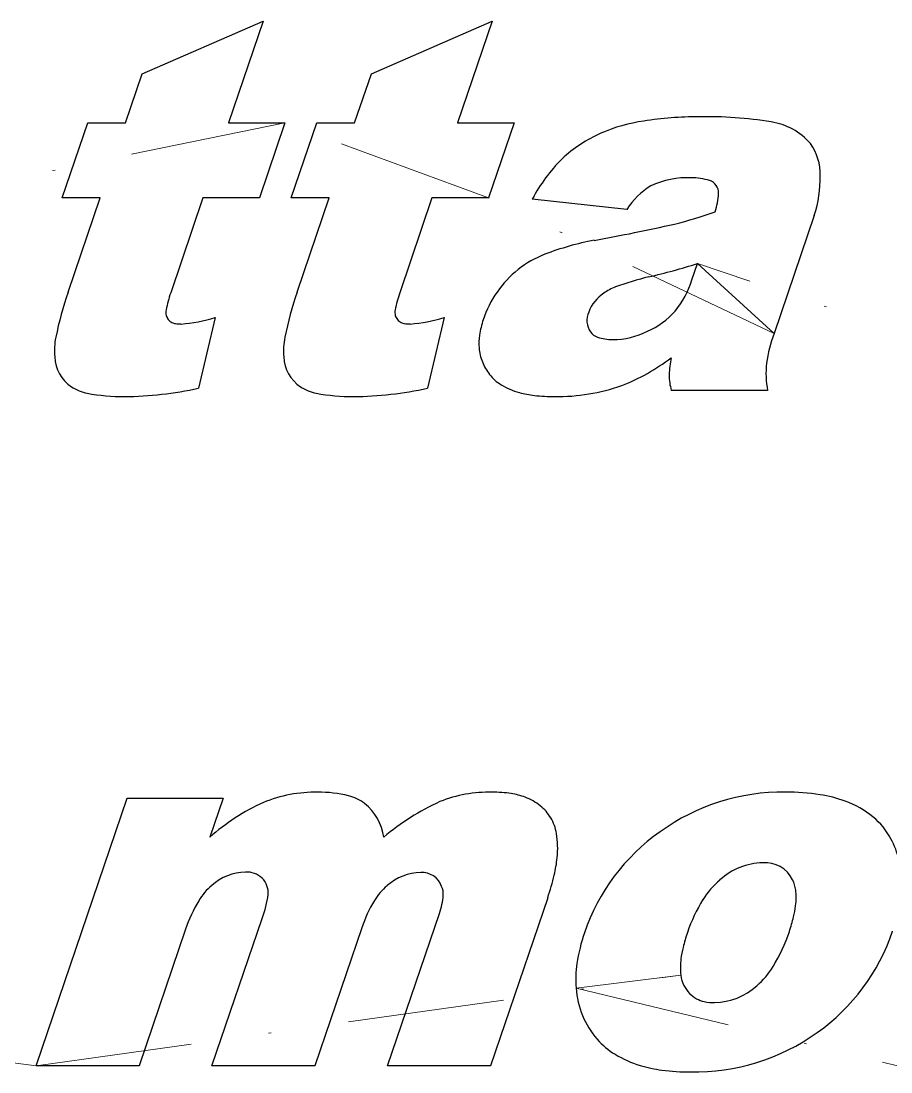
# Model space of a CAD drawing. Header units: millimetres. Extents: x -108 to 108, y -21 to 21.
# Drawn here: x -37.36 to -2.05, y -21.33 to 21.33 of the extents above; entities that cross this region are included whole.
import ezdxf

# ---------------------------------------------------------------- set-up
doc = ezdxf.new("R2010")
doc.units = ezdxf.units.MM
doc.linetypes.add('DASHDOT2', pattern=[12.7, 6.35, -3.175, 0, -3.175])
doc.layers.get('0').update_dxf_attribs({"lineweight": 25, "true_color": 0xffffff})
for name, color, linetype, lineweight, true_color in [('CAM ... GCodeMM', 7, 'Continuous', 20, 0xffffff), ('CAM ... GCodeMM ... normal', 8, 'Continuous', 20, 0x808080), ('CAM ... GCodeMM ... rapid', 150, 'DASHDOT2', 20, 0x0088ff), ('CAM ... GCodeMM ... source', 7, 'Continuous', 20, 0xffffff)]:
    doc.layers.add(name, color=color, linetype=linetype, lineweight=lineweight, true_color=true_color)

# ---------------------------------------------------------------- blocks, each defined once
blk = doc.blocks.new('CAMTOOLPATH$$GCodeMM$$Profile 1')
at = {"layer": 'CAM ... GCodeMM ... normal'}
for p, q in [((-32.438, 19.191, -4), (-27.536, 21.329, -4)), ((-27.536, 21.329, -4), (-28.941, 17.196, -4)), ((-23.142, 19.191, -4), (-18.24, 21.329, -4)), ((-18.24, 21.329, -4), (-19.645, 17.196, -4)), ((-33.116, 17.196, -4), (-32.438, 19.191, -4)), ((-23.82, 17.196, -4), (-23.142, 19.191, -4)), ((-35.687, 14.147, -4), (-34.65, 17.196, -4)), ((-34.65, 17.196, -4), (-33.116, 17.196, -4)), ((-28.941, 17.196, -4), (-26.649, 17.196, -4)), ((-26.649, 17.196, -4), (-27.685, 14.147, -4)), ((-26.649, 17.196, 1), (-26.649, 17.196, -4)), ((-26.649, 17.196, -4), (-26.649, 17.196, 1)), ((-26.391, 14.147, -4), (-25.355, 17.196, -4)), ((-25.355, 17.196, -4), (-23.82, 17.196, -4)), ((-19.645, 17.196, -4), (-17.353, 17.196, -4)), ((-17.353, 17.196, -4), (-18.39, 14.147, -4)), ((-34.152, 14.147, -4), (-35.687, 14.147, -4)), ((-35.451, 10.325, -4), (-34.152, 14.147, -4)), ((-29.977, 14.147, -4), (-31.286, 10.297, -4)), ((-27.685, 14.147, -4), (-29.977, 14.147, -4)), ((-24.856, 14.147, -4), (-26.391, 14.147, -4)), ((-26.155, 10.325, -4), (-24.856, 14.147, -4)), ((-20.681, 14.147, -4), (-21.99, 10.297, -4)), ((-18.39, 14.147, -4), (-20.681, 14.147, -4)), ((-18.39, 14.147, 1), (-18.39, 14.147, -4)), ((-18.39, 14.147, -4), (-18.39, 14.147, 1)), ((-12.773, 13.676, -4), (-16.611, 14.095, -4)), ((-5.169, 13.441, -4), (-6.8, 8.642, -4)), ((-10.132, 10.821, -4), (-9.906, 11.486, -4)), ((-9.906, 11.486, 1), (-9.906, 11.486, -4)), ((-9.906, 11.486, -4), (-9.906, 11.486, 1)), ((-29.487, 9.296, -4), (-30.157, 6.421, -4)), ((-20.191, 9.296, -4), (-20.861, 6.421, -4)), ((-6.8, 8.642, 1), (-6.8, 8.642, -4)), ((-6.8, 8.642, -4), (-6.8, 8.642, 1)), ((-7.064, 6.329, -4), (-10.973, 6.329, -4)), ((-36.743, -21.084, -4), (-33.05, -10.217, -4)), ((-33.05, -10.217, -4), (-29.162, -10.217, -4)), ((-29.162, -10.217, -4), (-29.701, -11.803, -4)), ((-15.986, -14.259, -4), (-18.305, -21.084, -4)), ((-22.48, -21.084, -4), (-20.376, -14.893, -4)), ((-29.611, -21.084, -4), (-27.577, -15.098, -4)), ((-30.684, -15.538, -4), (-32.568, -21.084, -4)), ((-23.531, -15.477, -4), (-25.437, -21.084, -4)), ((-10.584, -17.397, 1), (-10.584, -17.397, -4)), ((-10.584, -17.397, -4), (-10.584, -17.397, 1)), ((-14.835, -17.925, 1), (-14.835, -17.925, -4)), ((-14.835, -17.925, -4), (-14.835, -17.925, 1)), ((-36.743, -21.084, 1), (-36.743, -21.084, -4)), ((-32.568, -21.084, -4), (-36.743, -21.084, -4)), ((-36.743, -21.084, -4), (-36.743, -21.084, 1)), ((-25.437, -21.084, -4), (-29.611, -21.084, -4)), ((-18.305, -21.084, -4), (-22.48, -21.084, -4))]:
    blk.add_line(p, q, dxfattribs=at)
for centre, radius, start, end in [((-11.137, 10.566, -4), 6.768, 98.0532, 113.4262), ((-9.902, 3.666, -4), 13.775, 89.8101, 99.1168), ((-9.522, 1.456, -4), 15.989, 80.6319, 91.1977), ((-7.291, 14.662, -4), 2.596, 40.7473, 81.781), ((-11.465, 11.477, -4), 5.802, 114.0306, 132.7491), ((-7.024, 15.129, -4), 2.096, 357.899, 35.847), ((-10.541, 10.896, -4), 6.862, 135.1207, 152.2071), ((-10.307, 11.424, -4), 3.545, 87.5561, 114.9439), ((-10.156, 12.416, -4), 2.549, 73.1102, 90), ((-9.551, 14.919, -4), 4.624, 341.3549, 1.6503), ((-10.291, 12.141, -4), 2.919, 121.1716, 148.2598), ((-9.563, 14.368, -4), 0.509, 34.7409, 73.1102), ((-9.578, 14.358, -4), 0.527, 357.4481, 34.7409), ((-11.757, 14.455, -4), 2.708, 341.2327, 357.4481), ((-15.503, 31.5, -4), 18.995, 284.2273, 289.4034), ((-27.111, 85.167, -4), 73.895, 280.14269, 282.72431), ((-12.011, 1.228, -4), 11.392, 100.5566, 111.0489), ((-14.642, 8.065, -4), 4.066, 111.0489, 128.6553), ((-14.48, 7.846, -4), 4.338, 128.5205, 161.7567), ((-17.692, 35.976, -4), 25.698, 283.0706, 287.6381), ((-8.804, -1.662, -4), 12.976, 103.7164, 109.9494), ((-13.766, 11.962, -4), 3.809, 320.8519, 342.5691), ((-21.025, 5.421, -4), 15.236, 161.2273, 168.3748), ((-26.221, 8.576, -4), 5.349, 161.2293, 168.9548), ((-11.729, 5.421, -4), 15.236, 161.2273, 168.3748), ((-16.926, 8.576, -4), 5.349, 161.2293, 168.9548), ((-12.821, 8.946, -4), 1.604, 123.7943, 159.3534), ((-12.568, 8.71, -4), 1.942, 109.9494, 126.1049), ((-30.97, 9.503, -4), 0.511, 168.9548, 194.1417), ((-21.674, 9.503, -4), 0.511, 168.9548, 194.1417), ((-13.57, 9.172, -4), 0.825, 155.7195, 214.223), ((-13.299, 11.781, -4), 3.336, 294.0193, 318.2012), ((-31.056, 9.48, -4), 0.422, 194.0114, 219.4874), ((-31.054, 9.482, -4), 0.424, 219.4874, 244.8774), ((-30.979, 9.64, -4), 0.6, 244.8774, 259.6748), ((-30.867, 10.259, -4), 1.228, 259.6748, 270), ((-31.21, 14.531, -4), 5.511, 273.5746, 288.2191), ((-21.76, 9.48, -4), 0.422, 194.0114, 219.4874), ((-21.758, 9.482, -4), 0.424, 219.4874, 244.8774), ((-21.684, 9.64, -4), 0.6, 244.8774, 259.6748), ((-21.571, 10.259, -4), 1.228, 259.6748, 270), ((-21.914, 14.531, -4), 5.511, 273.5746, 288.2191), ((-15.25, 8.066, -4), 3.539, 161.2284, 171.6998), ((-16.476, 8.245, -4), 2.3, 171.6998, 184.6977), ((-13.763, 9.079, -4), 0.613, 217.1879, 250.9124), ((-13.39, 11.67, -4), 3.274, 270.6923, 296.2593), ((-0.905, 6.473, -4), 6.281, 159.8038, 171.1506), ((-33.305, 7.948, -4), 2.699, 168.3748, 185.4073), ((-24.009, 7.948, -4), 2.699, 168.3748, 185.4073), ((-13.35, 10.273, -4), 1.877, 250.9124, 270), ((-34.453, 7.76, -4), 1.541, 182.4771, 236.0238), ((-25.157, 7.76, -4), 1.541, 182.4771, 236.0238), ((-16.789, 8.219, -4), 1.986, 184.6977, 201.4309), ((-16.738, 8.239, -4), 2.041, 201.4309, 217.9355), ((-16.071, 14.41, -4), 8.461, 291.4305, 307.0766), ((-6.524, 6.719, -4), 4.545, 168.0553, 176.8466), ((-2.69, 7.072, -4), 4.437, 175.2469, 189.6348), ((-16.978, 8.052, -4), 1.737, 217.9355, 238.7409), ((-8.037, 7.067, -4), 3.027, 181.8543, 194.0989), ((-34.356, 7.928, -4), 1.734, 236.4614, 259.5289), ((-33.347, 21.269, -4), 15.187, 270.7166, 282.1259), ((-25.06, 7.928, -4), 1.734, 236.4614, 259.5289), ((-24.051, 21.269, -4), 15.187, 270.7166, 282.1259), ((-16.374, 9.047, -4), 2.9, 238.7409, 254.8052), ((-15.63, 14.103, -4), 8.019, 269.4913, 289.2968), ((-33.157, 14.411, -4), 8.328, 259.5289, 270), ((-23.862, 14.411, -4), 8.328, 259.5289, 270), ((-16.058, 10.209, -4), 4.105, 254.8052, 263.4754), ((-15.701, 13.327, -4), 7.243, 263.4754, 270), ((-25.389, -15.614, -4), 5.642, 89.2761, 112.246), ((-25.318, -15.291, -4), 5.319, 76.3995, 90), ((-24.479, -11.823, -4), 1.751, 52.5788, 76.3995), ((-18.328, -15.534, -4), 5.563, 89.0645, 111.4252), ((-18.238, -15.002, -4), 5.03, 81.2104, 90), ((-17.913, -12.904, -4), 2.907, 69.6406, 81.2104), ((-17.675, -12.261, -4), 2.222, 51.3233, 69.6406), ((-6.461, -18.414, -4), 8.443, 89.1998, 125.9983), ((-6.343, -19.52, -4), 9.548, 81.5097, 90), ((-5.711, -15.286, -4), 5.267, 70.0696, 81.5097), ((-23.895, -18.367, -4), 8.763, 114.471, 131.4928), ((-24.769, -12.101, -4), 2.149, 7.952, 50.9258), ((-16.147, -19.512, -4), 10.08, 114.7127, 130.1127), ((-17.434, -11.961, -4), 1.836, 31.1573, 51.3233), ((-5.225, -13.946, -4), 3.842, 50.5647, 70.0696), ((-17.391, -11.935, -4), 1.786, 9.1736, 31.1573), ((-4.684, -13.288, -4), 2.99, 28.423, 50.5647), ((-19.305, -12.244, -4), 3.725, 353.9997, 9.1736), ((-6.684, -18.334, -4), 8.248, 125.0695, 161.2393), ((-5.058, -13.485, -4), 3.413, 12.9082, 28.3391), ((-21.151, -12.05, -4), 5.581, 346.6719, 353.9997), ((-28.209, -15.31, -4), 2.095, 91.145, 132.1846), ((-28.196, -14.124, -4), 0.91, 46.2773, 93.5075), ((-7.192, -15.509, -4), 2.673, 91.3492, 132.4783), ((-7.161, -14.073, -4), 1.24, 26.1108, 94.3701), ((-28.216, -14.073, -4), 0.889, 356.5671, 43.0532), ((-21.115, -15.308, -4), 2.072, 90.6299, 131.9991), ((-21.083, -14.074, -4), 0.84, 19.157, 93.7523), ((-25.562, -11.005, -4), 10.114, 341.23, 346.6719), ((-6.845, -16.093, -4), 3.341, 130.1226, 148.2827), ((-7.166, -14.092, -4), 1.253, 6.7088, 26.7716), ((-28.031, -15.647, -4), 2.467, 129.996, 149.065), ((-20.917, -15.643, -4), 2.454, 130.2047, 148.935), ((-20.957, -14.104, -4), 0.734, 355.4829, 24.5883), ((-8.578, -14.258, -4), 2.675, 353.0173, 6.7088), ((-24.981, -17.476, -4), 6.023, 149.065, 161.235), ((-31.334, -13.621, -4), 4.037, 338.5423, 352.8183), ((-18.167, -17.3, -4), 5.666, 148.935, 161.2317), ((-23.226, -13.925, -4), 3.011, 341.23, 355.4829), ((-4.118, -17.777, -4), 6.546, 148.2827, 161.23), ((-9.838, -14.104, -4), 3.944, 346.2874, 353.0173), ((-12.795, -13.382, -4), 6.988, 341.2329, 346.2874), ((-7.621, -18.017, -4), 7.26, 161.2292, 171.3574), ((-3.379, -18.029, -4), 7.326, 161.2272, 166.1613), ((-13.078, -13.286, -4), 7.287, 328.9246, 341.23), ((-9.82, -12.983, -4), 8.262, 305.272, 341.3859), ((-6.505, -17.259, -4), 4.107, 166.1613, 172.7527), ((-10.432, -17.59, -4), 4.416, 171.3574, 184.3544), ((-7.845, -17.089, -4), 2.757, 172.7527, 186.4257), ((-9.547, -15.413, -4), 3.164, 310.2037, 328.9246), ((-9.347, -17.258, -4), 1.246, 186.4257, 206.8278), ((-9.267, -17.218, -4), 1.334, 206.8278, 223.722), ((-9.271, -15.899, -4), 2.617, 271.2017, 312.4547), ((-11.217, -17.65, -4), 3.628, 184.3544, 202.4937), ((-9.425, -17.368, -4), 1.117, 223.722, 242.2035), ((-9.365, -17.256, -4), 1.244, 242.2035, 257.6508), ((-9.216, -16.574, -4), 1.942, 257.6508, 270), ((-11.301, -17.685, -4), 3.538, 202.4937, 220.8663), ((-11.598, -17.917, -4), 3.161, 221.2015, 238.4888), ((-10.026, -12.805, -4), 8.526, 268.8769, 305.7086), ((-10.996, -16.935, -4), 4.313, 238.4888, 253.2748), ((-10.636, -15.738, -4), 5.563, 253.2748, 262.6471), ((-10.193, -12.299, -4), 9.03, 262.6471, 270)]:
    blk.add_arc(centre, radius, start, end, dxfattribs=at)
at = {"layer": 'CAM ... GCodeMM ... rapid'}
for p, q in [((-26.649, 17.196, 1), (-41.602, 14.127, 1)), ((-18.39, 14.147, 1), (-26.649, 17.196, 1)), ((-26.649, 17.196, 1), (-26.649, 17.196, 1)), ((-26.649, 17.196, 1), (-26.649, 17.196, 1)), ((-6.8, 8.642, 1), (-18.39, 14.147, 1)), ((-18.39, 14.147, 1), (-18.39, 14.147, 1)), ((-18.39, 14.147, 1), (-18.39, 14.147, 1)), ((4.355, 6.693, 1), (-9.906, 11.486, 1)), ((-9.906, 11.486, 1), (-9.906, 11.486, 1)), ((-9.906, 11.486, 1), (-9.906, 11.486, 1)), ((-9.906, 11.486, 1), (-6.8, 8.642, 1)), ((-6.8, 8.642, 1), (-6.8, 8.642, 1)), ((-6.8, 8.642, 1), (-6.8, 8.642, 1)), ((-93.49, -13.444, 1), (-36.743, -21.084, 1)), ((-36.743, -21.084, 1), (-10.584, -17.397, 1)), ((-10.584, -17.397, 1), (-14.835, -17.925, 1)), ((-10.584, -17.397, 1), (-10.584, -17.397, 1)), ((-10.584, -17.397, 1), (-10.584, -17.397, 1)), ((-14.835, -17.925, 1), (-14.835, -17.925, 1)), ((-14.835, -17.925, 1), (-14.835, -17.925, 1)), ((-14.835, -17.925, 1), (-1.796, -21.084, 1)), ((-36.743, -21.084, 1), (-36.743, -21.084, 1)), ((-36.743, -21.084, 1), (-36.743, -21.084, 1))]:
    blk.add_line(p, q, dxfattribs=at)
at = {"layer": 'CAM ... GCodeMM ... source'}
for p, q in [((-32.438, 19.191), (-27.536, 21.329)), ((-27.536, 21.329), (-28.941, 17.196)), ((-23.142, 19.191), (-18.24, 21.329)), ((-18.24, 21.329), (-19.645, 17.196)), ((-33.116, 17.196), (-32.438, 19.191)), ((-23.82, 17.196), (-23.142, 19.191)), ((-35.687, 14.147), (-34.65, 17.196)), ((-34.65, 17.196), (-33.116, 17.196)), ((-28.941, 17.196), (-26.649, 17.196)), ((-26.649, 17.196), (-27.685, 14.147)), ((-26.391, 14.147), (-25.355, 17.196)), ((-25.355, 17.196), (-23.82, 17.196)), ((-19.645, 17.196), (-17.353, 17.196)), ((-17.353, 17.196), (-18.39, 14.147)), ((-34.152, 14.147), (-35.687, 14.147)), ((-35.451, 10.325), (-34.152, 14.147)), ((-29.977, 14.147), (-31.286, 10.297)), ((-27.685, 14.147), (-29.977, 14.147)), ((-24.856, 14.147), (-26.391, 14.147)), ((-26.155, 10.325), (-24.856, 14.147)), ((-20.681, 14.147), (-21.99, 10.297)), ((-18.39, 14.147), (-20.681, 14.147)), ((-12.773, 13.676), (-16.611, 14.095)), ((-5.169, 13.441), (-6.8, 8.642)), ((-10.132, 10.821), (-9.906, 11.486)), ((-29.487, 9.296), (-30.157, 6.421)), ((-20.191, 9.296), (-20.861, 6.421)), ((-7.064, 6.329), (-10.973, 6.329)), ((-36.743, -21.084), (-33.05, -10.217)), ((-33.05, -10.217), (-29.162, -10.217)), ((-29.162, -10.217), (-29.701, -11.803)), ((-15.986, -14.259), (-18.305, -21.084)), ((-22.48, -21.084), (-20.376, -14.893)), ((-29.611, -21.084), (-27.577, -15.098)), ((-30.684, -15.538), (-32.568, -21.084)), ((-23.531, -15.477), (-25.437, -21.084)), ((-32.568, -21.084), (-36.743, -21.084)), ((-25.437, -21.084), (-29.611, -21.084)), ((-18.305, -21.084), (-22.48, -21.084))]:
    blk.add_line(p, q, dxfattribs=at)
for centre, radius, start, end in [((-11.137, 10.566), 6.768, 98.0532, 113.4262), ((-9.902, 3.666), 13.775, 89.8101, 99.1168), ((-9.522, 1.456), 15.989, 80.6319, 91.1977), ((-7.291, 14.662), 2.596, 40.7473, 81.781), ((-11.465, 11.477), 5.802, 114.0306, 132.7491), ((-7.024, 15.129), 2.096, 357.899, 35.847), ((-10.541, 10.896), 6.862, 135.1207, 152.2071), ((-10.307, 11.424), 3.545, 87.5561, 114.9439), ((-10.156, 12.416), 2.549, 73.1102, 90), ((-9.551, 14.919), 4.624, 341.3549, 1.6503), ((-10.291, 12.141), 2.919, 121.1716, 148.2598), ((-9.563, 14.368), 0.509, 34.7409, 73.1102), ((-9.578, 14.358), 0.527, 357.4481, 34.7409), ((-11.757, 14.455), 2.708, 341.2327, 357.4481), ((-15.503, 31.5), 18.995, 284.2273, 289.4034), ((-27.111, 85.167), 73.895, 280.14269, 282.72431), ((-12.011, 1.228), 11.392, 100.5566, 111.0489), ((-14.642, 8.065), 4.066, 111.0489, 128.6553), ((-14.48, 7.846), 4.338, 128.5205, 161.7567), ((-17.692, 35.976), 25.698, 283.0706, 287.6381), ((-8.804, -1.662), 12.976, 103.7164, 109.9494), ((-13.766, 11.962), 3.809, 320.8519, 342.5691), ((-21.025, 5.421), 15.236, 161.2273, 168.3748), ((-26.221, 8.576), 5.349, 161.2293, 168.9548), ((-11.729, 5.421), 15.236, 161.2273, 168.3748), ((-16.926, 8.576), 5.349, 161.2293, 168.9548), ((-12.821, 8.946), 1.604, 123.7943, 159.3534), ((-12.568, 8.71), 1.942, 109.9494, 126.1049), ((-30.97, 9.503), 0.511, 168.9548, 194.1417), ((-21.674, 9.503), 0.511, 168.9548, 194.1417), ((-13.57, 9.172), 0.825, 155.7195, 214.223), ((-13.299, 11.781), 3.336, 294.0193, 318.2012), ((-31.056, 9.48), 0.422, 194.0114, 219.4874), ((-31.054, 9.482), 0.424, 219.4874, 244.8774), ((-30.979, 9.64), 0.6, 244.8774, 259.6748), ((-30.867, 10.259), 1.228, 259.6748, 270), ((-31.21, 14.531), 5.511, 273.5746, 288.2191), ((-21.76, 9.48), 0.422, 194.0114, 219.4874), ((-21.758, 9.482), 0.424, 219.4874, 244.8774), ((-21.684, 9.64), 0.6, 244.8774, 259.6748), ((-21.571, 10.259), 1.228, 259.6748, 270), ((-21.914, 14.531), 5.511, 273.5746, 288.2191), ((-15.25, 8.066), 3.539, 161.2284, 171.6998), ((-16.476, 8.245), 2.3, 171.6998, 184.6977), ((-13.763, 9.079), 0.613, 217.1879, 250.9124), ((-13.39, 11.67), 3.274, 270.6923, 296.2593), ((-0.905, 6.473), 6.281, 159.8038, 171.1506), ((-33.305, 7.948), 2.699, 168.3748, 185.4073), ((-24.009, 7.948), 2.699, 168.3748, 185.4073), ((-13.35, 10.273), 1.877, 250.9124, 270), ((-34.453, 7.76), 1.541, 182.4771, 236.0238), ((-25.157, 7.76), 1.541, 182.4771, 236.0238), ((-16.789, 8.219), 1.986, 184.6977, 201.4309), ((-16.738, 8.239), 2.041, 201.4309, 217.9355), ((-16.071, 14.41), 8.461, 291.4305, 307.0766), ((-6.524, 6.719), 4.545, 168.0553, 176.8466), ((-2.69, 7.072), 4.437, 175.2469, 189.6348), ((-16.978, 8.052), 1.737, 217.9355, 238.7409), ((-8.037, 7.067), 3.027, 181.8543, 194.0989), ((-34.356, 7.928), 1.734, 236.4614, 259.5289), ((-33.347, 21.269), 15.187, 270.7166, 282.1259), ((-25.06, 7.928), 1.734, 236.4614, 259.5289), ((-24.051, 21.269), 15.187, 270.7166, 282.1259), ((-16.374, 9.047), 2.9, 238.7409, 254.8052), ((-15.63, 14.103), 8.019, 269.4913, 289.2968), ((-33.157, 14.411), 8.328, 259.5289, 270), ((-23.862, 14.411), 8.328, 259.5289, 270), ((-16.058, 10.209), 4.105, 254.8052, 263.4754), ((-15.701, 13.327), 7.243, 263.4754, 270), ((-25.389, -15.614), 5.642, 89.2761, 112.246), ((-25.318, -15.291), 5.319, 76.3995, 90), ((-24.479, -11.823), 1.751, 52.5788, 76.3995), ((-18.328, -15.534), 5.563, 89.0645, 111.4252), ((-18.238, -15.002), 5.03, 81.2104, 90), ((-17.913, -12.904), 2.907, 69.6406, 81.2104), ((-17.675, -12.261), 2.222, 51.3233, 69.6406), ((-6.461, -18.414), 8.443, 89.1998, 125.9983), ((-6.343, -19.52), 9.548, 81.5097, 90), ((-5.711, -15.286), 5.267, 70.0696, 81.5097), ((-23.895, -18.367), 8.763, 114.471, 131.4928), ((-24.769, -12.101), 2.149, 7.952, 50.9258), ((-16.147, -19.512), 10.08, 114.7127, 130.1127), ((-17.434, -11.961), 1.836, 31.1573, 51.3233), ((-5.225, -13.946), 3.842, 50.5647, 70.0696), ((-17.391, -11.935), 1.786, 9.1736, 31.1573), ((-4.684, -13.288), 2.99, 28.423, 50.5647), ((-19.305, -12.244), 3.725, 353.9997, 9.1736), ((-6.684, -18.334), 8.248, 125.0695, 161.2393), ((-5.058, -13.485), 3.413, 12.9082, 28.3391), ((-21.151, -12.05), 5.581, 346.6719, 353.9997), ((-28.209, -15.31), 2.095, 91.145, 132.1846), ((-28.196, -14.124), 0.91, 46.2773, 93.5075), ((-7.192, -15.509), 2.673, 91.3492, 132.4783), ((-7.161, -14.073), 1.24, 26.1108, 94.3701), ((-28.216, -14.073), 0.889, 356.5671, 43.0532), ((-21.115, -15.308), 2.072, 90.6299, 131.9991), ((-21.083, -14.074), 0.84, 19.157, 93.7523), ((-25.562, -11.005), 10.114, 341.23, 346.6719), ((-6.845, -16.093), 3.341, 130.1226, 148.2827), ((-7.166, -14.092), 1.253, 6.7088, 26.7716), ((-28.031, -15.647), 2.467, 129.996, 149.065), ((-20.917, -15.643), 2.454, 130.2047, 148.935), ((-20.957, -14.104), 0.734, 355.4829, 24.5883), ((-8.578, -14.258), 2.675, 353.0173, 6.7088), ((-24.981, -17.476), 6.023, 149.065, 161.235), ((-31.334, -13.621), 4.037, 338.5423, 352.8183), ((-18.167, -17.3), 5.666, 148.935, 161.2317), ((-23.226, -13.925), 3.011, 341.23, 355.4829), ((-4.118, -17.777), 6.546, 148.2827, 161.23), ((-9.838, -14.104), 3.944, 346.2874, 353.0173), ((-12.795, -13.382), 6.988, 341.2329, 346.2874), ((-7.621, -18.017), 7.26, 161.2292, 171.3574), ((-3.379, -18.029), 7.326, 161.2272, 166.1613), ((-13.078, -13.286), 7.287, 328.9246, 341.23), ((-9.82, -12.983), 8.262, 305.272, 341.3859), ((-6.505, -17.259), 4.107, 166.1613, 172.7527), ((-10.432, -17.59), 4.416, 171.3574, 184.3544), ((-7.845, -17.089), 2.757, 172.7527, 186.4257), ((-9.547, -15.413), 3.164, 310.2037, 328.9246), ((-9.347, -17.258), 1.246, 186.4257, 206.8278), ((-9.267, -17.218), 1.334, 206.8278, 223.722), ((-9.271, -15.899), 2.617, 271.2017, 312.4547), ((-11.217, -17.65), 3.628, 184.3544, 202.4937), ((-9.425, -17.368), 1.117, 223.722, 242.2035), ((-9.365, -17.256), 1.244, 242.2035, 257.6508), ((-9.216, -16.574), 1.942, 257.6508, 270), ((-11.301, -17.685), 3.538, 202.4937, 220.8663), ((-11.598, -17.917), 3.161, 221.2015, 238.4888), ((-10.026, -12.805), 8.526, 268.8769, 305.7086), ((-10.996, -16.935), 4.313, 238.4888, 253.2748), ((-10.636, -15.738), 5.563, 253.2748, 262.6471), ((-10.193, -12.299), 9.03, 262.6471, 270)]:
    blk.add_arc(centre, radius, start, end, dxfattribs=at)

msp = doc.modelspace()

# ---------------------------------------------------------------- linework, layer by layer
for p, q in [((-32.438, 19.191), (-27.536, 21.329)), ((-27.536, 21.329), (-28.941, 17.196)), ((-23.142, 19.191), (-18.24, 21.329)), ((-18.24, 21.329), (-19.645, 17.196)), ((-33.116, 17.196), (-32.438, 19.191)), ((-23.82, 17.196), (-23.142, 19.191)), ((-35.687, 14.147), (-34.65, 17.196)), ((-34.65, 17.196), (-33.116, 17.196)), ((-28.941, 17.196), (-26.649, 17.196)), ((-26.649, 17.196), (-27.685, 14.147)), ((-26.391, 14.147), (-25.355, 17.196)), ((-25.355, 17.196), (-23.82, 17.196)), ((-19.645, 17.196), (-17.353, 17.196)), ((-17.353, 17.196), (-18.39, 14.147)), ((-34.152, 14.147), (-35.687, 14.147)), ((-35.451, 10.325), (-34.152, 14.147)), ((-29.977, 14.147), (-31.286, 10.297)), ((-27.685, 14.147), (-29.977, 14.147)), ((-24.856, 14.147), (-26.391, 14.147)), ((-26.155, 10.325), (-24.856, 14.147)), ((-20.681, 14.147), (-21.99, 10.297)), ((-18.39, 14.147), (-20.681, 14.147)), ((-12.773, 13.676), (-16.611, 14.095)), ((-5.169, 13.441), (-6.8, 8.642)), ((-10.132, 10.821), (-9.906, 11.486)), ((-29.487, 9.296), (-30.157, 6.421)), ((-20.191, 9.296), (-20.861, 6.421)), ((-7.064, 6.329), (-10.973, 6.329)), ((-36.743, -21.084), (-33.05, -10.217)), ((-33.05, -10.217), (-29.162, -10.217)), ((-29.162, -10.217), (-29.701, -11.803)), ((-15.986, -14.259), (-18.305, -21.084)), ((-22.48, -21.084), (-20.376, -14.893)), ((-29.611, -21.084), (-27.577, -15.098)), ((-30.684, -15.538), (-32.568, -21.084)), ((-23.531, -15.477), (-25.437, -21.084)), ((-32.568, -21.084), (-36.743, -21.084)), ((-25.437, -21.084), (-29.611, -21.084)), ((-18.305, -21.084), (-22.48, -21.084))]:
    msp.add_line(p, q)
for centre, radius, start, end in [((-11.137, 10.566), 6.768, 98.0532, 113.4262), ((-9.902, 3.666), 13.775, 89.8101, 99.1168), ((-9.522, 1.456), 15.989, 80.6319, 91.1977), ((-7.291, 14.662), 2.596, 40.7473, 81.781), ((-11.465, 11.477), 5.802, 114.0306, 132.7491), ((-7.024, 15.129), 2.096, 357.899, 35.847), ((-10.541, 10.896), 6.862, 135.1207, 152.2071), ((-10.307, 11.424), 3.545, 87.5561, 114.9439), ((-10.156, 12.416), 2.549, 73.1102, 90), ((-9.551, 14.919), 4.624, 341.3549, 1.6503), ((-10.291, 12.141), 2.919, 121.1716, 148.2598), ((-9.563, 14.368), 0.509, 34.7409, 73.1102), ((-9.578, 14.358), 0.527, 357.4481, 34.7409), ((-11.757, 14.455), 2.708, 341.2327, 357.4481), ((-15.503, 31.5), 18.995, 284.2273, 289.4034), ((-27.111, 85.167), 73.895, 280.14269, 282.72431), ((-12.011, 1.228), 11.392, 100.5566, 111.0489), ((-14.642, 8.065), 4.066, 111.0489, 128.6553), ((-14.48, 7.846), 4.338, 128.5205, 161.7567), ((-17.692, 35.976), 25.698, 283.0706, 287.6381), ((-8.804, -1.662), 12.976, 103.7164, 109.9494), ((-13.766, 11.962), 3.809, 320.8519, 342.5691), ((-21.025, 5.421), 15.236, 161.2273, 168.3748), ((-26.221, 8.576), 5.349, 161.2293, 168.9548), ((-11.729, 5.421), 15.236, 161.2273, 168.3748), ((-16.926, 8.576), 5.349, 161.2293, 168.9548), ((-12.821, 8.946), 1.604, 123.7943, 159.3534), ((-12.568, 8.71), 1.942, 109.9494, 126.1049), ((-30.97, 9.503), 0.511, 168.9548, 194.1417), ((-21.674, 9.503), 0.511, 168.9548, 194.1417), ((-13.57, 9.172), 0.825, 155.7195, 214.223), ((-13.299, 11.781), 3.336, 294.0193, 318.2012), ((-31.056, 9.48), 0.422, 194.0114, 219.4874), ((-31.054, 9.482), 0.424, 219.4874, 244.8774), ((-30.979, 9.64), 0.6, 244.8774, 259.6748), ((-30.867, 10.259), 1.228, 259.6748, 270), ((-31.21, 14.531), 5.511, 273.5746, 288.2191), ((-21.76, 9.48), 0.422, 194.0114, 219.4874), ((-21.758, 9.482), 0.424, 219.4874, 244.8774), ((-21.684, 9.64), 0.6, 244.8774, 259.6748), ((-21.571, 10.259), 1.228, 259.6748, 270), ((-21.914, 14.531), 5.511, 273.5746, 288.2191), ((-15.25, 8.066), 3.539, 161.2284, 171.6998), ((-16.476, 8.245), 2.3, 171.6998, 184.6977), ((-13.763, 9.079), 0.613, 217.1879, 250.9124), ((-13.39, 11.67), 3.274, 270.6923, 296.2593), ((-0.905, 6.473), 6.281, 159.8038, 171.1506), ((-33.305, 7.948), 2.699, 168.3748, 185.4073), ((-24.009, 7.948), 2.699, 168.3748, 185.4073), ((-13.35, 10.273), 1.877, 250.9124, 270), ((-34.453, 7.76), 1.541, 182.4771, 236.0238), ((-25.157, 7.76), 1.541, 182.4771, 236.0238), ((-16.789, 8.219), 1.986, 184.6977, 201.4309), ((-16.738, 8.239), 2.041, 201.4309, 217.9355), ((-16.071, 14.41), 8.461, 291.4305, 307.0766), ((-6.524, 6.719), 4.545, 168.0553, 176.8466), ((-2.69, 7.072), 4.437, 175.2469, 189.6348), ((-16.978, 8.052), 1.737, 217.9355, 238.7409), ((-8.037, 7.067), 3.027, 181.8543, 194.0989), ((-34.356, 7.928), 1.734, 236.4614, 259.5289), ((-33.347, 21.269), 15.187, 270.7166, 282.1259), ((-25.06, 7.928), 1.734, 236.4614, 259.5289), ((-24.051, 21.269), 15.187, 270.7166, 282.1259), ((-16.374, 9.047), 2.9, 238.7409, 254.8052), ((-15.63, 14.103), 8.019, 269.4913, 289.2968), ((-33.157, 14.411), 8.328, 259.5289, 270), ((-23.862, 14.411), 8.328, 259.5289, 270), ((-16.058, 10.209), 4.105, 254.8052, 263.4754), ((-15.701, 13.327), 7.243, 263.4754, 270), ((-25.389, -15.614), 5.642, 89.2761, 112.246), ((-25.318, -15.291), 5.319, 76.3995, 90), ((-24.479, -11.823), 1.751, 52.5788, 76.3995), ((-18.328, -15.534), 5.563, 89.0645, 111.4252), ((-18.238, -15.002), 5.03, 81.2104, 90), ((-17.913, -12.904), 2.907, 69.6406, 81.2104), ((-17.675, -12.261), 2.222, 51.3233, 69.6406), ((-6.461, -18.414), 8.443, 89.1998, 125.9983), ((-6.343, -19.52), 9.548, 81.5097, 90), ((-5.711, -15.286), 5.267, 70.0696, 81.5097), ((-23.895, -18.367), 8.763, 114.471, 131.4928), ((-24.769, -12.101), 2.149, 7.952, 50.9258), ((-16.147, -19.512), 10.08, 114.7127, 130.1127), ((-17.434, -11.961), 1.836, 31.1573, 51.3233), ((-5.225, -13.946), 3.842, 50.5647, 70.0696), ((-17.391, -11.935), 1.786, 9.1736, 31.1573), ((-4.684, -13.288), 2.99, 28.423, 50.5647), ((-19.305, -12.244), 3.725, 353.9997, 9.1736), ((-6.684, -18.334), 8.248, 125.0695, 161.2393), ((-5.058, -13.485), 3.413, 12.9082, 28.3391), ((-21.151, -12.05), 5.581, 346.6719, 353.9997), ((-28.209, -15.31), 2.095, 91.145, 132.1846), ((-28.196, -14.124), 0.91, 46.2773, 93.5075), ((-7.192, -15.509), 2.673, 91.3492, 132.4783), ((-7.161, -14.073), 1.24, 26.1108, 94.3701), ((-28.216, -14.073), 0.889, 356.5671, 43.0532), ((-21.115, -15.308), 2.072, 90.6299, 131.9991), ((-21.083, -14.074), 0.84, 19.157, 93.7523), ((-25.562, -11.005), 10.114, 341.23, 346.6719), ((-6.845, -16.093), 3.341, 130.1226, 148.2827), ((-7.166, -14.092), 1.253, 6.7088, 26.7716), ((-28.031, -15.647), 2.467, 129.996, 149.065), ((-20.917, -15.643), 2.454, 130.2047, 148.935), ((-20.957, -14.104), 0.734, 355.4829, 24.5883), ((-8.578, -14.258), 2.675, 353.0173, 6.7088), ((-24.981, -17.476), 6.023, 149.065, 161.235), ((-31.334, -13.621), 4.037, 338.5423, 352.8183), ((-18.167, -17.3), 5.666, 148.935, 161.2317), ((-23.226, -13.925), 3.011, 341.23, 355.4829), ((-4.118, -17.777), 6.546, 148.2827, 161.23), ((-9.838, -14.104), 3.944, 346.2874, 353.0173), ((-12.795, -13.382), 6.988, 341.2329, 346.2874), ((-7.621, -18.017), 7.26, 161.2292, 171.3574), ((-3.379, -18.029), 7.326, 161.2272, 166.1613), ((-13.078, -13.286), 7.287, 328.9246, 341.23), ((-9.82, -12.983), 8.262, 305.272, 341.3859), ((-6.505, -17.259), 4.107, 166.1613, 172.7527), ((-10.432, -17.59), 4.416, 171.3574, 184.3544), ((-7.845, -17.089), 2.757, 172.7527, 186.4257), ((-9.547, -15.413), 3.164, 310.2037, 328.9246), ((-9.347, -17.258), 1.246, 186.4257, 206.8278), ((-9.267, -17.218), 1.334, 206.8278, 223.722), ((-9.271, -15.899), 2.617, 271.2017, 312.4547), ((-11.217, -17.65), 3.628, 184.3544, 202.4937), ((-9.425, -17.368), 1.117, 223.722, 242.2035), ((-9.365, -17.256), 1.244, 242.2035, 257.6508), ((-9.216, -16.574), 1.942, 257.6508, 270), ((-11.301, -17.685), 3.538, 202.4937, 220.8663), ((-11.598, -17.917), 3.161, 221.2015, 238.4888), ((-10.026, -12.805), 8.526, 268.8769, 305.7086), ((-10.996, -16.935), 4.313, 238.4888, 253.2748), ((-10.636, -15.738), 5.563, 253.2748, 262.6471), ((-10.193, -12.299), 9.03, 262.6471, 270)]:
    msp.add_arc(centre, radius, start, end)

# ---------------------------------------------------------------- block references
at = {"layer": 'CAM ... GCodeMM'}
msp.add_blockref('CAMTOOLPATH$$GCodeMM$$Profile 1', (0, 0), dxfattribs=at)

doc.saveas('drawing.dxf')
